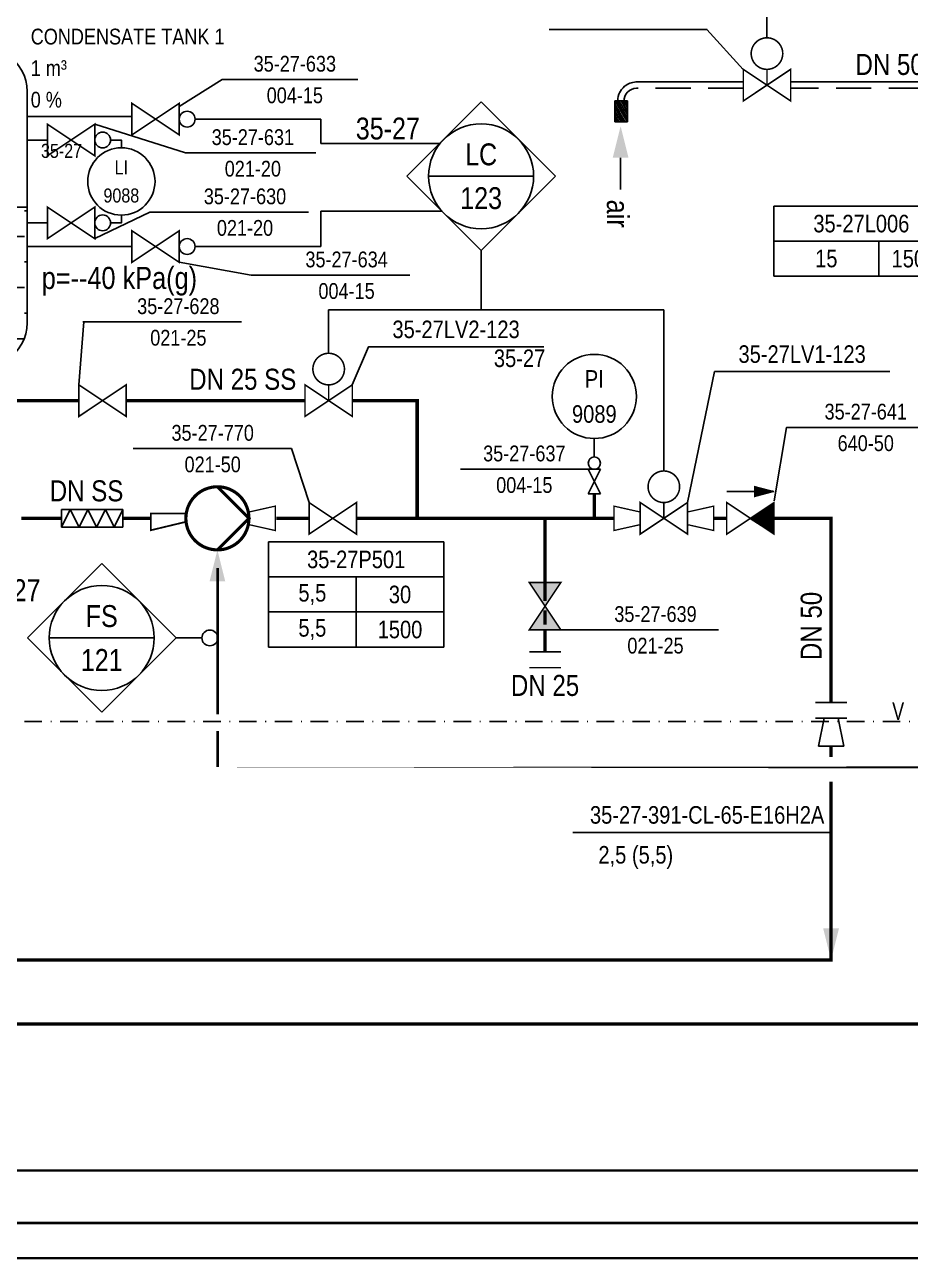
# Model space of a CAD drawing. Header units: millimetres. Extents: x -415 to 12957, y -5 to 599.
# Drawn here: x 10250.1 to 10376.4, y -0.2 to 175.9 of the extents above; entities that cross this region are included whole.
import ezdxf
from ezdxf.enums import TextEntityAlignment as Align

# ---------------------------------------------------------------- set-up
doc = ezdxf.new("R2010")
doc.units = ezdxf.units.MM
doc.header["$LTSCALE"] = 10
doc.header["$MEASUREMENT"] = 0
doc.header["$PDSIZE"] = 1
doc.linetypes.add('DASHDOT2', pattern=[0.5, 0.25, -0.125, 0, -0.125])
doc.linetypes.add('DASHED', pattern=[0.75, 0.5, -0.25])
doc.layers.get('0').update_dxf_attribs({"linetype": 'CONTINUOUS'})
doc.layers.add('BALANSSI', color=3, linetype='CONTINUOUS', lineweight=25)
doc.layers.add('VESIKIERROT', color=100, linetype='DASHDOT2', lineweight=35)
for name, color, linetype in [('ILMAPUTKET', 7, 'CONTINUOUS'), ('KASIVENTTIILIT', 7, 'CONTINUOUS'), ('LAITTEISTO', 7, 'CONTINUOUS'), ('METALLILETKUT', 7, 'CONTINUOUS'), ('P-A-SHEET', 3, 'CONTINUOUS'), ('P-COND', 4, 'CONTINUOUS'), ('P-CVPOS', 7, 'CONTINUOUS'), ('P-DELIVERY_LIMIT', 1, 'DASHDOT2'), ('P-EQUIPMENT_POS', 7, 'CONTINUOUS'), ('P-FITTINGS', 7, 'CONTINUOUS'), ('P-INSTRPOS', 7, 'CONTINUOUS'), ('P-INSTRPOS_TEXTS', 7, 'CONTINUOUS'), ('P-INSTRU', 7, 'CONTINUOUS'), ('P-LINEPOS', 7, 'CONTINUOUS'), ('P-OTHER', 7, 'CONTINUOUS'), ('P-PUMP_POS', 7, 'CONTINUOUS'), ('P-TANK_POS', 7, 'CONTINUOUS'), ('P-TEXT', 7, 'CONTINUOUS'), ('P-VALVEPOS', 7, 'CONTINUOUS'), ('P-WATER', 3, 'CONTINUOUS'), ('PUMPUT', 7, 'CONTINUOUS'), ('PUTKIKARTIOT', 7, 'CONTINUOUS'), ('SAATOVENTTIILIT', 7, 'CONTINUOUS'), ('yyyy', 7, 'CONTINUOUS')]:
    doc.layers.add(name, color=color, linetype=linetype)
doc.styles.add('ARIAL', font='ARIALN.TTF')
doc.styles.add('ARIALN', font='ARIALN.TTF')
doc.styles.add('LEGIBLE', font='ARIALN.TTF')
doc.styles.add('MODESTD', font='ARIALN.TTF')
doc.styles.add('SFS', font='ARIALN.TTF')
doc.styles.get("Standard").update_dxf_attribs({"font": 'ARIALN.TTF'})

# ---------------------------------------------------------------- blocks, each defined once
blk = doc.blocks.new('LAI2587')
for p, q in [((0, 0), (2.5, 0)), ((0, -8.75), (0, 0)), ((2.5, 0), (2.5, -8.75)), ((2.5, -8.75), (0, -8.75))]:
    blk.add_line(p, q)
blk = doc.blocks.new('FLEXIBLE-JOINT')
for p, q in [((1.250000000000227, 8.75), (-1.250000000000227, 7.5)), ((1.250000000000227, 6.25), (-1.250000000000227, 7.5)), ((1.250000000000682, 6.25), (-1.249999999999773, 5)), ((1.250000000000682, 3.75), (-1.249999999999773, 5)), ((1.250000000001137, 3.75), (-1.249999999999318, 2.5)), ((1.250000000001137, 1.25), (-1.249999999999318, 2.5)), ((1.250000000001137, 1.25), (-1.25, 0))]:
    blk.add_line(p, q)
at = {"rotation": 180}
blk.add_blockref('LAI2587', (1.25, 0), dxfattribs=at)
blk = doc.blocks.new('T001_11')
at = {"const_width": 0.25}
blk.add_lwpolyline([(-3.75, -2.5), (-3.75, 2.5), (3.75, -2.5), (3.75, 2.5), (-3.75, -2.5)], dxfattribs=at)
at = {"linetype": 'Continuous', "style": 'SFS', "flags": 9}
for tag, p in [('FC', (0, 3.5)), ('SYM_WIDTH', (0, 0))]:
    blk.add_attdef(tag, p, '', height=0.2, dxfattribs=at)
blk = doc.blocks.new('P0021')
at = {"linetype": 'Continuous', "const_width": 0.5}
blk.add_lwpolyline([(0, 5, 0.9999999999999999), (0, -5, 0.9999999999999999)], format="xyb", close=True, dxfattribs=at)
blk.add_lwpolyline([(0, 5), (5, 0), (0, -5)], dxfattribs=at)
at = {"linetype": 'Continuous', "style": 'SFS', "flags": 9}
for tag, p in [('FC', (0, 3.5)), ('SYM_WIDTH', (0, 0))]:
    blk.add_attdef(tag, p, '', height=0.2, dxfattribs=at)
blk = doc.blocks.new('*X39')
at = {"color": 0, "linetype": 'Continuous'}
for p, q in [((207.5952036565361, 476.2957805074241), (210.5388824294037, 479.2394592802918)), ((207.609778464199, 476.2749999760277), (210.5526682302, 479.2178897420288)), ((207.6606345288042, 476.3965667187516), (210.5250966286074, 479.2610288185548)), ((207.7260654010724, 476.4973529300791), (210.5113108278111, 479.2825983568179)), ((207.7914962733405, 476.5981391414066), (210.4975250270148, 479.3041678950809)), ((207.8569271456087, 476.698925352734), (210.4837392262185, 479.3257374333439)), ((207.9223580178767, 476.7997115640614), (210.4699534254221, 479.3473069716068)), ((207.9877888901449, 476.9004977753889), (210.4561676246258, 479.3688765098699)), ((208.053219762413, 477.0012839867164), (210.4423818238295, 479.3904460481329)), ((208.1186506346812, 477.1020701980439), (210.4285960230332, 479.4120155863959)), ((208.1840815069493, 477.2028564093713), (210.4148102222369, 479.4335851246589)), ((208.2495123792174, 477.3036426206987), (210.4010244214406, 479.4551546629219)), ((208.3149432514855, 477.4044288320262), (210.3872386206442, 479.4767242011849)), ((208.3803741237537, 477.5052150433536), (210.3734528198479, 479.4982937394479)), ((208.4458049960218, 477.6060012546811), (210.3596670190516, 479.519863277711)), ((208.51123586829, 477.7067874660086), (210.3458812182553, 479.541432815974)), ((208.576666740558, 477.807573677336), (210.332095417459, 479.563002354237)), ((208.6420976128262, 477.9083598886635), (210.3183096166626, 479.5845718925)), ((208.7075284850943, 478.009146099991), (210.3045238158663, 479.606141430763)), ((208.7729593573625, 478.1099323113185), (210.29073801507, 479.627710969026)), ((208.8383902296306, 478.2107185226459), (210.2769522142737, 479.649280507289)), ((208.9038211018987, 478.3115047339733), (210.2631664134774, 479.670850045552)), ((208.9692519741669, 478.4122909453008), (210.2493806126811, 479.692419583815)), ((209.034682846435, 478.5130771566282), (210.2355948118848, 479.713989122078)), ((209.1001137187031, 478.6138633679557), (210.2218090110884, 479.735558660341)), ((209.1655445909713, 478.7146495792832), (210.2080232102921, 479.7571281986041)), ((209.2309754632394, 478.8154357906106), (210.1942374094958, 479.7786977368671)), ((209.2964063355075, 478.9162220019381), (210.1804516086995, 479.8002672751301)), ((209.3618372077757, 479.0170082132656), (210.1666658079032, 479.8218368133931)), ((209.4272680800438, 479.117794424593), (210.1528800071069, 479.8434063516561)), ((209.4926989523119, 479.2185806359205), (210.1390942063105, 479.8649758899191)), ((207.6451338032583, 476.2749999760277), (210.5664540309964, 479.1963202037658)), ((207.6804891423176, 476.2749999760277), (210.5802398317927, 479.1747506655028)), ((207.715844481377, 476.2749999760277), (210.594025632589, 479.1531811272397)), ((207.7511998204363, 476.2749999760277), (210.6078114333853, 479.1316115889767)), ((207.7865551594956, 476.2749999760277), (210.6215972341816, 479.1100420507137)), ((207.8219104985549, 476.2749999760277), (210.6353830349779, 479.0884725124507)), ((207.8572658376143, 476.2749999760277), (210.6491688357743, 479.0669029741877)), ((207.8926211766736, 476.2749999760277), (210.6629546365706, 479.0453334359247)), ((207.927976515733, 476.2749999760277), (210.6767404373669, 479.0237638976617)), ((207.9633318547922, 476.2749999760277), (210.6905262381632, 479.0021943593987)), ((207.9986871938516, 476.2749999760277), (210.7043120389595, 478.9806248211357)), ((208.0340425329109, 476.2749999760277), (210.7180978397558, 478.9590552828727)), ((208.0693978719702, 476.2749999760277), (210.7318836405522, 478.9374857446097)), ((208.1047532110296, 476.2749999760277), (210.7456694413485, 478.9159162063467)), ((208.1401085500889, 476.2749999760277), (210.7594552421448, 478.8943466680836)), ((208.1754638891482, 476.2749999760277), (210.7732410429411, 478.8727771298206)), ((208.2108192282076, 476.2749999760277), (210.7870268437374, 478.8512075915576)), ((208.2461745672669, 476.2749999760277), (210.8008126445337, 478.8296380532946)), ((208.2815299063262, 476.2749999760277), (210.8145984453301, 478.8080685150316)), ((208.3168852453855, 476.2749999760277), (210.8283842461264, 478.7864989767686)), ((208.3522405844448, 476.2749999760277), (210.8421700469227, 478.7649294385056)), ((208.3875959235042, 476.2749999760277), (210.855955847719, 478.7433599002426)), ((208.4229512625635, 476.2749999760277), (210.8697416485153, 478.7217903619796)), ((208.4583066016228, 476.2749999760277), (210.8835274493117, 478.7002208237166)), ((208.4936619406821, 476.2749999760277), (210.897313250108, 478.6786512854536)), ((208.5290172797415, 476.2749999760277), (210.9110990509043, 478.6570817471905)), ((208.5643726188008, 476.2749999760277), (210.9248848517006, 478.6355122089275)), ((208.5997279578602, 476.2749999760277), (210.9386706524969, 478.6139426706645)), ((208.6350832969195, 476.2749999760277), (210.9524564532933, 478.5923731324015)), ((208.6704386359788, 476.2749999760277), (210.9662422540895, 478.5708035941385)), ((208.7057939750381, 476.2749999760277), (210.9800280548859, 478.5492340558755)), ((208.7411493140974, 476.2749999760277), (210.9938138556822, 478.5276645176124)), ((208.7765046531568, 476.2749999760277), (211.0075996564785, 478.5060949793494)), ((208.8118599922161, 476.2749999760277), (211.0213854572748, 478.4845254410864)), ((208.8472153312754, 476.2749999760277), (211.0351712580711, 478.4629559028235)), ((208.8825706703348, 476.2749999760277), (211.0489570588674, 478.4413863645604)), ((208.9179260093941, 476.2749999760277), (211.0627428596638, 478.4198168262974)), ((208.9532813484534, 476.2749999760277), (211.0765286604601, 478.3982472880344)), ((208.9886366875128, 476.2749999760277), (211.0903144612564, 478.3766777497714)), ((209.023992026572, 476.2749999760277), (211.1041002620527, 478.3551082115084)), ((209.0593473656314, 476.2749999760277), (211.117886062849, 478.3335386732454)), ((209.0947027046907, 476.2749999760277), (211.1316718636454, 478.3119691349823)), ((209.1300580437501, 476.2749999760277), (211.1454576644417, 478.2903995967193)), ((209.1654133828094, 476.2749999760277), (211.159243465238, 478.2688300584563)), ((209.2007687218687, 476.2749999760277), (211.1730292660343, 478.2472605201933)), ((209.236124060928, 476.2749999760277), (211.1868150668306, 478.2256909819303)), ((209.2714793999874, 476.2749999760277), (211.2006008676269, 478.2041214436673)), ((209.3068347390467, 476.2749999760277), (211.2143866684233, 478.1825519054043)), ((209.342190078106, 476.2749999760277), (211.2281724692196, 478.1609823671413)), ((209.3775454171653, 476.2749999760277), (211.2419582700159, 478.1394128288783)), ((209.4129007562247, 476.2749999760277), (211.2557440708122, 478.1178432906153)), ((209.448256095284, 476.2749999760277), (211.2695298716085, 478.0962737523523)), ((209.4836114343433, 476.2749999760277), (211.2833156724049, 478.0747042140893)), ((209.5189667734027, 476.2749999760277), (211.2971014732012, 478.0531346758262)), ((209.554322112462, 476.2749999760277), (211.3108872739975, 478.0315651375632)), ((209.5896774515213, 476.2749999760277), (211.3246730747938, 478.0099955993002)), ((209.6250327905806, 476.2749999760277), (211.3384588755901, 477.9884260610372)), ((209.66038812964, 476.2749999760277), (211.3522446763864, 477.9668565227742)), ((209.6957434686993, 476.2749999760277), (211.3660304771828, 477.9452869845112)), ((209.7310988077586, 476.2749999760277), (211.379816277979, 477.9237174462482)), ((209.7664541468179, 476.2749999760277), (211.3936020787754, 477.9021479079852)), ((209.8018094858773, 476.2749999760277), (211.4073878795717, 477.8805783697222)), ((209.8371648249366, 476.2749999760277), (211.421173680368, 477.8590088314592)), ((209.8725201639959, 476.2749999760277), (211.4349594811643, 477.8374392931961)), ((209.9078755030552, 476.2749999760277), (211.4487452819606, 477.8158697549331)), ((209.9432308421146, 476.2749999760277), (211.462531082757, 477.7943002166701)), ((209.9785861811739, 476.2749999760277), (211.4763168835533, 477.7727306784071)), ((210.0139415202332, 476.2749999760277), (211.4901026843496, 477.7511611401441)), ((210.0492968592926, 476.2749999760277), (211.5038884851459, 477.7295916018811)), ((210.0846521983519, 476.2749999760277), (211.5176742859422, 477.7080220636181)), ((210.1200075374112, 476.2749999760277), (211.5314600867385, 477.686452525355)), ((210.1553628764705, 476.2749999760277), (211.5452458875349, 477.664882987092)), ((210.1907182155299, 476.2749999760277), (211.5590316883312, 477.643313448829)), ((210.2260735545892, 476.2749999760277), (211.5728174891275, 477.621743910566)), ((210.2614288936485, 476.2749999760277), (211.5866032899238, 477.600174372303)), ((210.2967842327078, 476.2749999760277), (211.6003890907201, 477.57860483404)), ((210.3321395717672, 476.2749999760277), (211.6141748915165, 477.557035295777)), ((210.3674949108265, 476.2749999760277), (211.6279606923128, 477.535465757514)), ((210.4028502498859, 476.2749999760277), (211.6417464931091, 477.513896219251)), ((210.4382055889452, 476.2749999760277), (211.6555322939054, 477.492326680988)), ((210.4735609280045, 476.2749999760277), (211.6693180947017, 477.4707571427249)), ((210.5089162670638, 476.2749999760277), (211.683103895498, 477.4491876044619)), ((210.5442716061231, 476.2749999760277), (211.6968896962944, 477.4276180661989)), ((210.5796269451825, 476.2749999760277), (211.7106754970907, 477.4060485279359)), ((210.6149822842418, 476.2749999760277), (211.724461297887, 477.3844789896729)), ((210.6503376233011, 476.2749999760277), (211.7382470986833, 477.3629094514099)), ((210.6856929623605, 476.2749999760277), (211.7520328994796, 477.3413399131469)), ((210.7210483014198, 476.2749999760277), (211.7658187002759, 477.3197703748839)), ((210.7564036404791, 476.2749999760277), (211.7796045010723, 477.2982008366209)), ((210.7917589795384, 476.2749999760277), (211.7933903018686, 477.2766312983579)), ((210.8271143185978, 476.2749999760277), (211.8071761026649, 477.2550617600949)), ((210.8624696576571, 476.2749999760277), (211.8209619034612, 477.2334922218319)), ((210.8978249967164, 476.2749999760277), (211.8347477042575, 477.2119226835688)), ((210.9331803357758, 476.2749999760277), (211.8485335050538, 477.1903531453058)), ((210.9685356748351, 476.2749999760277), (211.8623193058501, 477.1687836070428)), ((211.0038910138944, 476.2749999760277), (211.8761051066465, 477.1472140687798)), ((211.0392463529537, 476.2749999760277), (211.8898909074428, 477.1256445305168)), ((211.0746016920131, 476.2749999760277), (211.9036767082391, 477.1040749922538)), ((211.1099570310724, 476.2749999760277), (211.9174625090354, 477.0825054539907)), ((211.1453123701317, 476.2749999760277), (211.9312483098317, 477.0609359157278)), ((211.180667709191, 476.2749999760277), (211.9450341106281, 477.0393663774648)), ((211.2160230482504, 476.2749999760277), (211.9588199114244, 477.0177968392017)), ((211.2513783873097, 476.2749999760277), (211.9726057122207, 476.9962273009387)), ((211.2867337263691, 476.2749999760277), (211.986391513017, 476.9746577626757)), ((211.3220890654283, 476.2749999760277), (212.0001773138133, 476.9530882244127)), ((211.3574444044877, 476.2749999760277), (212.0139631146097, 476.9315186861497)), ((211.392799743547, 476.2749999760277), (212.027748915406, 476.9099491478867)), ((211.4281550826063, 476.2749999760277), (212.0415347162023, 476.8883796096237)), ((211.4635104216657, 476.2749999760277), (212.0553205169986, 476.8668100713606)), ((211.498865760725, 476.2749999760277), (212.0691063177949, 476.8452405330976)), ((211.5342210997843, 476.2749999760277), (212.0828921185912, 476.8236709948346)), ((211.5695764388437, 476.2749999760277), (212.0966779193875, 476.8021014565716)), ((211.604931777903, 476.2749999760277), (212.1104637201839, 476.7805319183086)), ((211.6402871169623, 476.2749999760277), (212.1242495209802, 476.7589623800456)), ((211.6756424560216, 476.2749999760277), (212.1380353217765, 476.7373928417826)), ((211.7109977950809, 476.2749999760277), (212.1518211225728, 476.7158233035196)), ((211.7463531341403, 476.2749999760277), (212.1656069233691, 476.6942537652566)), ((211.7817084731996, 476.2749999760277), (212.1793927241654, 476.6726842269936)), ((211.8170638122589, 476.2749999760277), (212.1931785249618, 476.6511146887306)), ((211.8524191513183, 476.2749999760277), (212.2069643257581, 476.6295451504675)), ((211.8877744903776, 476.2749999760277), (212.2207501265544, 476.6079756122045)), ((211.9231298294369, 476.2749999760277), (212.2345359273507, 476.5864060739415)), ((211.9584851684963, 476.2749999760277), (212.248321728147, 476.5648365356785)), ((211.9938405075556, 476.2749999760277), (212.2621075289433, 476.5432669974155)), ((212.0291958466149, 476.2749999760277), (212.2758933297397, 476.5216974591525)), ((212.0645511856742, 476.2749999760277), (212.289679130536, 476.5001279208895)), ((212.0999065247335, 476.2749999760277), (212.3034649313323, 476.4785583826265)), ((212.1352618637929, 476.2749999760277), (212.3172507321286, 476.4569888443635)), ((212.1706172028522, 476.2749999760277), (212.3310365329249, 476.4354193061005)), ((212.2059725419115, 476.2749999760277), (212.3448223337213, 476.4138497678375)), ((212.2413278809709, 476.2749999760277), (212.3586081345176, 476.3922802295745)), ((212.2766832200302, 476.2749999760277), (212.3723939353139, 476.3707106913114)), ((212.3120385590896, 476.2749999760277), (212.3861797361102, 476.3491411530484)), ((212.3473938981489, 476.2749999760277), (212.3999655369065, 476.3275716147854)), ((212.3827492372082, 476.2749999760277), (212.4137513377028, 476.3060020765224)), ((212.4181045762675, 476.2749999760277), (212.4275371384992, 476.2844325382594))]:
    blk.add_line(p, q, dxfattribs=at)
blk = doc.blocks.new('t001_ch2')
for points, const_width in [([(-3.75, 2.5), (-3.75, -2.5), (3.75, 2.5), (3.75, -2.5), (-3.75, 2.5)], 0.25), ([(-3.569999999999993, -4.300000000000011), (-0.7699999999999818, -3.550000000000011), (-0.7699999999999818, -4.930000000000007), (-3.170000000000016, -4.300000000000011), (-0.8799999999999955, -3.689999999999998), (-0.8799999999999955, -4.800000000000011), (-2.769999999999982, -4.300000000000011), (-0.9800000000000182, -3.819999999999993), (-0.9800000000000182, -4.670000000000016), (-2.370000000000005, -4.300000000000011), (-1.079999999999984, -3.949999999999989), (-1.079999999999984, -4.53000000000003), (-1.96999999999997, -4.300000000000011), (-1.189999999999998, -4.090000000000032), (-1.189999999999998, -4.400000000000034), (-1.569999999999993, -4.300000000000011), (-1.29000000000002, -4.220000000000027), (-1.29000000000002, -4.259999999999991), (-1.170000000000016, -4.220000000000027)], 0.35), ([(3.752429737796547, -4.25), (-3.75, -4.25)], 0.25)]:
    blk.add_lwpolyline(points, dxfattribs=dict(const_width=const_width))
at = {"linetype": 'Continuous', "const_width": 0.25}
for points in [[(-0.0762593402305356, 0.02642908797622567), (-3.7362288187594, -2.424999740678004), (-3.717650889155948, 2.422143331955169), (-0.02052457353136106, 0.06357190559202763)], [(0, 0), (-3.725000023972314, -2.418287160090074), (-3.725000023972314, 2.283509168513945), (-3.725000023972314, 2.433565799026724), (-0.1249996089894694, 0.132687218203273)]]:
    blk.add_lwpolyline(points, dxfattribs=at)
at = {"linetype": 'Continuous', "xscale": -1, "rotation": 270}
blk.add_blockref('*X39', (-480, -210), dxfattribs=at)
blk = doc.blocks.new('ARROW')
blk.add_solid([(-2.5, -1.25), (-2.5, 1.25), (2.5, 0)])
at = {"linetype": 'Continuous', "flags": 1}
blk.add_attdef('SYM_WIDTH', (0, 0), '', height=3, dxfattribs=at)
blk = doc.blocks.new('PI321')
for p, q in [((0.5, 0.25), (-0.5, -0.25)), ((-0.5, -0.25), (-0.5, 0.25)), ((-0.5, 0.25), (0.5, -0.25)), ((0.5, -0.25), (0.5, 0.25))]:
    blk.add_line(p, q)
blk = doc.blocks.new('condensatetank2_5')
at = {"layer": 'yyyy'}
h = blk.add_hatch(dxfattribs=at)
h.set_pattern_fill('DASH', color=256, scale=39, style=0)
h.set_pattern_definition([(0, (-51.5000000485295, -34.88952783597014), (4.875, 4.875), [4.875, -4.875])])
h.paths.add_polyline_path([(13.99999999999545, 4.476419235288631e-13), (1.818989403545856e-12, 0), (2.728484105318785e-12, -21.99999999998994), (13.99999999999545, -21.99999999999392)])
h.paths.add_polyline_path([(27.99999999999498, 9.023892744153272e-13), (13.99999999999545, 4.547473508864641e-13), (13.99999999999545, -21.99999999999392), (27.99999999999456, -21.9999999999979)])
edge = h.paths.add_edge_path()
edge.add_ellipse((14.00000000000273, -22.00000000001091), major_axis=(14.00000000000182, 7.150027578561346e-10), ratio=0.7428571428563098, start_angle=179.9999999960784, end_angle=359.9999999970868)
edge.add_line((28.0000000000057, -21.9999999999979), (-1.932676241267473e-12, -21.99999999998994))
for p, q in [((2.728484105318785e-12, -21.99999999998545), (9.094947017729282e-13, 22.00000000001455)), ((27.99999999999545, 22.00000000000819), (27.99999999999454, -21.99999999999818)), ((0, 0), (27.99999999999545, 9.094947017729282e-13)), ((9.094947017729282e-13, -18.28623473030439), (9.094947017729282e-13, -18.28599999969538))]:
    blk.add_line(p, q, dxfattribs=at)
at = {"layer": 'yyyy', "extrusion": (0, 0, -1)}
blk.add_ellipse((14.00000000000273, 22.00000000001091), major_axis=(14.00000000000182, -7.150027578561346e-10), ratio=0.7428571428563098, start_param=3.141592653521355, end_param=6.283185307111148, dxfattribs=at)
at = {"layer": 'yyyy'}
blk.add_ellipse((14.00000000000273, -22.00000000001091), major_axis=(14.00000000000182, 7.150027578561346e-10), ratio=0.7428571428563098, start_param=3.141592653521349, end_param=6.283185307111142, dxfattribs=at)
for p in [(6.366462912410498e-12, 8.680000000009386), (-4.82032191939652e-11, 0), (1.777999999952044, 0)]:
    blk.add_point(p, dxfattribs=at)
blk = doc.blocks.new('T100CON')
at = {"const_width": 0.25}
blk.add_lwpolyline([(-2.5, 2.400000000000006), (2.5, 1.28000000000003), (2.5, -1.119999999999976), (-2.5, -2.239999999999952)], close=True, dxfattribs=at)
at = {"style": 'LEGIBLE', "flags": 9}
for tag, p in [('FC', (0, 3.5)), ('SYM_WIDTH', (0, 0))]:
    blk.add_attdef(tag, p, '', height=1.8, dxfattribs=at)
blk = doc.blocks.new('T100ECC')
at = {"const_width": 0.25}
blk.add_lwpolyline([(-2.500000000000085, -0.2800000000001148), (-2.500000000000085, -1.464000000000112), (2.499999999999943, -2.664000000000129), (2.499999999999943, -0.2800000000001148)], close=True, dxfattribs=at)
at = {"linetype": 'Continuous', "style": 'LEGIBLE', "flags": 9}
blk.add_attdef('FC', (0, 3.5), '', height=1.8, dxfattribs=at)
blk = doc.blocks.new('t001_00')
at = {"const_width": 0.25}
blk.add_lwpolyline([(-3.75, -2.5), (-3.75, 2.5), (3.75, -2.5), (3.75, 2.5), (-3.75, -2.5)], dxfattribs=at)
at = {"linetype": 'Continuous'}
for points in [[(-3.75, 2.5), (-3.75, -2.5), (0, 0)], [(0, 0), (3.75, 2.5), (3.75, -2.5)]]:
    blk.add_solid(points, dxfattribs=at)
blk = doc.blocks.new('T200FFL')
at = {"const_width": 0.25}
for points in [[(-1.25, 2.5), (-1.25, -2.5)], [(1.25, -2.5), (1.25, 2.5)]]:
    blk.add_lwpolyline(points, dxfattribs=at)
at = {"linetype": 'Continuous', "style": 'SFS', "flags": 9}
for tag, p in [('FC', (0, 3.5)), ('SYM_WIDTH', (0, 0))]:
    blk.add_attdef(tag, p, '', height=0.2, dxfattribs=at)
blk = doc.blocks.new('PPI_0103B')
at = {"color": 0, "linetype": 'ByBlock'}
blk.add_circle((0, 0), 1.25, dxfattribs=at)
blk = doc.blocks.new('PPI_0900A')
at = {"color": 0, "linetype": 'ByBlock'}
blk.add_line((-2.5, 0), (2.5, 0), dxfattribs=at)
blk = doc.blocks.new('PPI_1207A')
at = {"color": 0, "linetype": 'ByBlock'}
for p, q in [((-8.5, 0), (0, 8.5)), ((0, 8.5), (8.5, 0)), ((0, -8.5), (-8.5, 0)), ((-6, 0), (6, 0)), ((8.5, 0), (0, -8.5))]:
    blk.add_line(p, q, dxfattribs=at)
blk.add_circle((0, 0), 6, dxfattribs=at)
blk = doc.blocks.new('PPI_1000A')
at = {"color": 0, "linetype": 'ByBlock'}
blk.add_line((-1, 0), (1, 0), dxfattribs=at)
blk = doc.blocks.new('PPI_0521A-25_0')
at = {"color": 0, "linetype": 'ByBlock'}
for p, q in [((0, 0), (25, 0)), ((0, -15), (0, 0)), ((25, 0), (25, -15)), ((0, -5), (25, -5)), ((12.5, -5), (12.5, -15)), ((0, -10), (25, -10)), ((25, -15), (0, -15))]:
    blk.add_line(p, q, dxfattribs=at)
blk = doc.blocks.new('PPI_1200A')
at = {"color": 0, "linetype": 'ByBlock'}
blk.add_circle((0, 0), 6, dxfattribs=at)
blk = doc.blocks.new('PPI_1100A')
at = {"color": 0, "linetype": 'ByBlock'}
blk.add_line((0, 0), (2, 0), dxfattribs=at)
blk = doc.blocks.new('PPI_1300A-25_0')
at = {"color": 0, "linetype": 'ByBlock'}
for p, q in [((0, 0), (25, 0)), ((0, -10), (0, 0)), ((25, 0), (25, -10)), ((0, -5), (25, -5)), ((15, -5), (15, -10)), ((25, -10), (0, -10))]:
    blk.add_line(p, q, dxfattribs=at)
blk = doc.blocks.new('P7A1245')
at = {"color": 0, "linetype": 'Continuous'}
for points in [[(-2, 1.8), (-2, -1.8)], [(2, 1), (-2, 1.8)], [(2, -1), (2, 1)], [(-2, -1.8), (2, -1)]]:
    blk.add_lwpolyline(points, dxfattribs=at)
blk = doc.blocks.new('P7A1209')
at = {"color": 0, "linetype": 'ByBlock'}
for p, q in [((-3, -3), (3, 3)), ((-3, -2), (2, 3)), ((-3, -1), (1, 3)), ((-3, 0), (0, 3)), ((-3, 1), (-1, 3)), ((-3, 2), (-2, 3)), ((3, 3), (-3, 3)), ((-3, 3), (-3, -3)), ((-2, -3), (3, 2)), ((-1, -3), (3, 1)), ((0, -3), (3, 0)), ((3, -3), (3, 3)), ((-3, -3), (3, -3)), ((1, -3), (3, -1)), ((2, -3), (3, -2))]:
    blk.add_line(p, q, dxfattribs=at)
blk = doc.blocks.new('A$CBB7A')
at = {"layer": 'P-FITTINGS', "xscale": 0.5, "yscale": 0.3, "zscale": 0.3}
blk.add_blockref('P7A1209', (1.5, 0.8999999999999773), dxfattribs=at)

msp = doc.modelspace()

# ---------------------------------------------------------------- linework, layer by layer
at = {"layer": 'ILMAPUTKET'}
for points in [[(10352.58467407302, 167.6885309568009), (10337.26976592233, 167.6885309567971)], [(10385.81919612446, 167.6885309567993), (10359.33467407302, 167.6885309568004)], [(10335.0905504221, 156.8778257622994), (10335.0905504221, 152.3778257622994)], [(10335.0905504221, 156.8778257622994), (10335.0905504221, 152.3778257622994)]]:
    msp.add_lwpolyline(points, dxfattribs=at)
at = {"layer": 'ILMAPUTKET', "linetype": 'DASHED'}
for points in [[(10352.58467407302, 166.7885309568067), (10337.34460021432, 166.7885309568025)], [(10385.81919612446, 166.7885309568049), (10359.33467407302, 166.7885309568063)]]:
    msp.add_lwpolyline(points, dxfattribs=at)
at = {"layer": 'ILMAPUTKET'}
for centre, radius, start, end in [((10337.35907652362, 165.0306463914176), 2.659384655589354, 91.92453651672386, 129.9660315764003), ((10337.36846828397, 164.9898233070381), 2.696129999999999, 152.7526999999721, 179.4362999999922), ((10337.36846828397, 164.9898233070381), 2.696129999999999, 152.7526999999721, 179.4362999999922), ((10337.37366366104, 164.9879560142281), 2.701522271583847, 129.6215683753898, 155.1049911450036), ((10337.37224828397, 164.9887433070381), 1.80000000000003, 90.88009999990095, 181.7656999999987)]:
    msp.add_arc(centre, radius, start, end, dxfattribs=at)
at = {"layer": 'P-A-SHEET', "color": 7, "const_width": 0.35}
for points in [[(-410, 0), (12952.0627953521, 9.094947017729282e-13), (12952.0627953521, 594.0000000000009), (-410, 594)], [(-405, 5), (12947.0627953521, 5.000000000000966), (12947.0627953521, 589.0000000000009), (-405, 589)]]:
    msp.add_lwpolyline(points, close=True, dxfattribs=at)
at = {"layer": 'P-COND', "const_width": 0.5}
for points in [[(10257.82795594059, 122.2546374147561), (10239.97610133749, 122.2546374147666)], [(10290.07629092632, 122.2546374147429), (10264.57795594058, 122.2546374147429)], [(10331.33907976194, 105.4741995632779), (10331.33907976194, 108.9741995632779)], [(10255.35996907934, 105.4741995632741), (10249.61162316892, 105.4741995632741)], [(10268.08602369477, 105.4741995632687), (10264.10996907934, 105.4741995632805)], [(10285.98357989028, 105.4741995632764), (10290.66089992259, 105.4741995632764)], [(10297.41089992259, 105.4742005792043), (10334.12785483888, 105.4742116315829)], [(10324.31219407848, 93.69586856564827), (10324.31219407849, 105.4741995632779)], [(10348.37785483887, 105.474211631584), (10350.217801566, 105.4742082961481)], [(10324.31219407848, 90.33424069185033), (10324.31219407848, 92.3514194130242)], [(10324.31219407848, 89.50595733464054), (10324.31219407848, 86.43009855450994)], [(10365.10056382461, 71.45967299574403), (10365.10056382461, 72.99999999999955)], [(9965.012261729555, 42.50314911413057), (10365.1005638246, 42.50314911413057), (10365.1005638246, 67.92401376957173)]]:
    msp.add_lwpolyline(points, dxfattribs=at)
at = {"layer": 'P-COND'}
for points in [[(10306.07464115562, 105.4741995632764, 0.5, 0.5, 0), (10306.07464115563, 122.2546374147411, 0.5, 0.5, 0), (10296.82629092632, 122.2546374147429, 0, 0, 0)], [(10365.10056382462, 79.220783001813, 0.5, 0.5, 0), (10365.10056382463, 105.4742062823308, 0.5, 0.5, 0), (10356.967801566, 105.4741995632764, 0, 0, 0)]]:
    msp.add_lwpolyline(points, format="xyseb", dxfattribs=at)
at = {"layer": 'P-COND', "linetype": 'Continuous', "const_width": 0.5}
msp.add_lwpolyline([(9965.012261729555, 33.38627891187319), (12427.17901858061, 33.38627891187777)], dxfattribs=at)
at = {"layer": 'P-CVPOS'}
for points in [[(10352.58467407302, 169.4885309568047), (10347.40164741688, 175.1780884588339), (10324.90164741688, 175.1780884588339)], [(10337.15462891532, 175.1780884588339), (10335.14866591845, 175.1780884588339)], [(10296.82629092632, 124.5046374147425), (10299.12057877313, 129.9198208662048), (10324.12057877313, 129.9198208662048)]]:
    msp.add_lwpolyline(points, dxfattribs=at)
at = {"layer": 'P-DELIVERY_LIMIT'}
msp.add_lwpolyline([(10415.72572665103, 167.6863489132101), (10415.72904390792, 174.9480384299671), (10425.87184673657, 174.9480376773941), (10425.87185008505, 220.0771450764477), (10203.88667296789, 220.0771768546576), (10203.88667296789, 172.820029215964), (10177.80861738487, 172.8200292159635), (10177.80861738487, 207.5394809277063), (10141.49721122116, 207.5394809277106), (10141.49721122116, 179.929030991031), (10116.26932481118, 179.9290309910309), (10116.26932481118, 161.1548331112571), (10081.76829471142, 161.1547897504774), (10081.76825425661, 76.48949378546996), (10377.72687564594, 76.48945340541485), (10377.7269679566, 113.5718684776832), (10425.8720738111, 113.5717405146696), (10425.8718466013, 167.6863489132103), (10415.72572665103, 167.6863489132101)], dxfattribs=at)
at = {"layer": 'P-INSTRU'}
for points in [[(10355.95967407302, 173.9885309568045), (10355.95967407302, 187.393957550491)], [(10250.47610133764, 162.787469813795), (10265.39449817659, 162.787469813795)], [(10274.39449817659, 162.3904665714019), (10292.34645232415, 162.3904665714021)], [(10292.34645232415, 162.3904665714021), (10292.34645232415, 158.9093548208525)], [(10250.47610133764, 159.412469813795), (10253.33803662856, 159.412469813795)], [(10262.33803662856, 159.4124698137958), (10263.88491162856, 159.4124698137958), (10263.88491162856, 158.306219813795)], [(10292.34645232415, 158.9093548208525), (10309.24855944628, 158.9093548208529)], [(10262.33803662856, 147.599969813795), (10263.88491162856, 147.599969813795), (10263.88491162856, 148.706219813795)], [(10292.34645232415, 149.2874698137957), (10309.54897656527, 149.2874698137961)], [(10292.34645232415, 144.2249698137957), (10292.34645232415, 149.2874698137957)], [(10250.47610133764, 147.599969813795), (10253.33803662856, 147.599969813795)], [(10250.47610133764, 144.224969813795), (10265.39449817659, 144.224969813795)], [(10274.39449817659, 144.2249698137954), (10292.34645232415, 144.2249698137957)], [(10315.19442722005, 135.2112879432942), (10315.19442722005, 143.6420191590202)], [(10293.45129092632, 129.0046374147425), (10293.45129092632, 135.2112879432918)], [(10341.25285483887, 135.2112879432918), (10293.45129092632, 135.2112879432937)], [(10341.25285483887, 112.2241995632755), (10341.25285483887, 135.2112879432918)], [(10331.33907976194, 114.2241995632788), (10331.33907976194, 116.8491995632788)], [(10275.37431777927, 88.42049112125795), (10271.69454187912, 88.42049112125818)]]:
    msp.add_lwpolyline(points, dxfattribs=at)
at = {"layer": 'P-OTHER'}
msp.add_lwpolyline([(10328.26072149731, 60.6893386853462), (10365.10056382462, 60.6893386853462)], dxfattribs=at)
at = {"layer": 'P-VALVEPOS'}
for points in [[(10278.25920932727, 168.0405804202853), (10272.14449817659, 164.2134609511749)], [(10297.62655703282, 168.0405804202853), (10278.25920932727, 168.0405804202853)], [(10291.64143986524, 157.5741735454564), (10273.03995482136, 157.5741735454564), (10260.08803662856, 161.6624698137941)], [(10290.57054357642, 149.1308777520671), (10267.96954357642, 149.1308777520671), (10260.08803662856, 145.3499698137959)], [(10282.40618280355, 140.1366735454573), (10272.14449817659, 141.9749698137959)], [(10305.00718280355, 140.1366735454573), (10282.40618280355, 140.1366735454573)], [(10258.51644867902, 133.4726912770995), (10257.82795594059, 124.5046374147552)], [(10281.01644867902, 133.4726912770995), (10258.41544867902, 133.4726912770995)], [(10348.47456930186, 126.3932449337851), (10344.62785483887, 107.7241995632766)], [(10348.47456930186, 126.3932449337851), (10373.47456930186, 126.3932449337851)], [(10381.34814068117, 118.437499206044), (10358.74714068117, 118.437499206044), (10356.967801566, 107.9763159067126)], [(10288.16165911625, 115.4167395793058), (10265.56065911626, 115.4167395793058)], [(10288.16165911625, 115.4167395793058), (10290.66089992259, 107.7241995632755)], [(10330.46407976194, 112.4741995632782), (10312.24505167137, 112.4741995632782)], [(10349.06219407848, 89.57320543970827), (10326.46119407848, 89.57320543970827)]]:
    msp.add_lwpolyline(points, dxfattribs=at)
at = {"layer": 'P-WATER', "const_width": 0.35}
for points in [[(10277.62431777927, 98.37264469316159), (10277.62431777927, 77.52482349984274)], [(9965.012261729555, 12.5), (12405.83081645442, 12.5)]]:
    msp.add_lwpolyline(points, dxfattribs=at)
at = {"layer": 'P-WATER'}
msp.add_lwpolyline([(10277.62431777927, 75.13470956390046, 0.35, 0.35, 0), (10277.62431777926, 69.94625294741564, 0.35, 0.35, 0), (10399.01542797918, 69.94626918657985, 0, 0, 0)], format="xyseb", dxfattribs=at)
at = {"layer": 'SAATOVENTTIILIT'}
for points, const_width in [([(10355.95967407302, 173.9885309568043, -0.9999999999999999), (10355.95967407302, 169.4885309568038, -0.9999999999999999)], 0.2250000000000227), ([(10293.45129092632, 129.004637414742, 0.9999999999999999), (10293.45129092632, 124.5046374147425, 0.9999999999999999)], 0.2249999999999659), ([(10341.25285483887, 112.2241995632755, 0.9999999999999999), (10341.25285483887, 107.7241995632759, 0.9999999999999999)], 0.2249999999999659)]:
    msp.add_lwpolyline(points, format="xyb", close=True, dxfattribs=dict(at, const_width=const_width))
for points, const_width in [([(10359.33467407302, 164.9885309568031), (10359.33467407302, 169.4885309568036), (10352.58467407302, 164.9885309568036), (10352.58467407302, 169.488530956804), (10359.33467407302, 164.9885309568031)], 0.2250000000000227), ([(10355.95967407302, 169.4885309568038), (10355.95967407302, 167.2385309568036)], 0.2250000000000227), ([(10290.07629092632, 120.0046374147434), (10290.07629092632, 124.5046374147425), (10296.82629092632, 120.0046374147434), (10296.82629092632, 124.5046374147425), (10290.07629092632, 120.0046374147434)], 0.2249999999999659), ([(10293.45129092632, 124.5046374147425), (10293.45129092632, 122.2546374147429)], 0.2249999999999659), ([(10337.87785483888, 103.2241995632768), (10337.87785483888, 107.7241995632759), (10344.62785483887, 103.2241995632768), (10344.62785483887, 107.7241995632759), (10337.87785483888, 103.2241995632768)], 0.2249999999999659), ([(10341.25285483887, 107.7241995632759), (10341.25285483887, 105.4741995632764)], 0.2249999999999659)]:
    msp.add_lwpolyline(points, dxfattribs=dict(at, const_width=const_width))

# ---------------------------------------------------------------- block references
at = {"layer": 'ILMAPUTKET', "xscale": -0.900000000000091, "yscale": 0.900000000000091, "zscale": 0.900000000000091, "rotation": 269.9999999999964}
msp.add_blockref('ARROW', (10335.09055042211, 159.1278257622994), dxfattribs=at)
at = {"layer": 'KASIVENTTIILIT', "yscale": 0.8999999999996362, "zscale": 0.8999999999996362}
for p, xscale in [((10268.76949817659, 162.3904665714019), -0.8999999999996362), ((10256.71303662856, 159.412469813795), -0.8999999999996362), ((10256.71303662856, 147.599969813795), -0.8999999999996362), ((10268.76949817659, 144.224969813795), -0.8999999999996362), ((10261.20295594059, 122.2546374147561), 0.8999999999996362)]:
    msp.add_blockref('T001_11', p, dxfattribs=dict(at, xscale=xscale))
at = {"layer": 'KASIVENTTIILIT'}
for name, p, xscale, yscale, zscale, rotation in [('PI321', (10331.33907976194, 110.7241995632779), -3.5, 3.5, 3.5, 269.9999999999772), ('t001_ch2', (10353.592801566, 105.4741995632764), 0.8999999999996362, 0.8999999999996362, 0.8999999999996362, 180), ('T001_11', (10294.03589992259, 105.4741995632764), 0.8999999999996362, 0.8999999999996362, 0.8999999999996362, 180), ('t001_00', (10324.31219407848, 92.94820543970862), 0.900000000000091, 0.900000000000091, 0.900000000000091, 90.00000000000001)]:
    msp.add_blockref(name, p, dxfattribs=dict(at, xscale=xscale, yscale=yscale, zscale=zscale, rotation=rotation))
at = {"layer": 'LAITTEISTO', "xscale": 0.75, "yscale": 0.75, "zscale": 0.75}
msp.add_blockref('condensatetank2_5', (10229.47610133765, 149.8423366695849), dxfattribs=at)
at = {"layer": 'METALLILETKUT', "xscale": -1, "rotation": 270}
msp.add_blockref('FLEXIBLE-JOINT', (10255.35996907934, 105.4741995632837), dxfattribs=at)
at = {"layer": 'P-COND', "xscale": -0.900000000000091, "yscale": 0.900000000000091, "zscale": 0.900000000000091, "rotation": 89.99999999999937}
msp.add_blockref('ARROW', (10365.1005638246, 44.7531491141308), dxfattribs=at)
at = {"layer": 'P-CVPOS', "color": 140, "xscale": -1}
msp.add_blockref('PPI_1000A', (10336.15164741688, 175.1780884588339), dxfattribs=at)
at = {"layer": 'P-CVPOS', "color": 140, "xscale": -1, "rotation": 180}
for p in [(10311.62057877313, 129.9198208662048), (10360.97456930186, 126.3932449337851)]:
    msp.add_blockref('PPI_1000A', p, dxfattribs=at)
at = {"layer": 'P-EQUIPMENT_POS', "color": 140}
msp.add_blockref('PPI_1300A-25_0', (10356.91998035241, 150), dxfattribs=at)
at = {"layer": 'P-FITTINGS', "rotation": 90}
msp.add_blockref('P7A1245', (10365.10056382461, 74.99999999999955), dxfattribs=at)
at = {"layer": 'P-INSTRPOS', "color": 140, "xscale": -0.8, "yscale": 0.8, "zscale": 0.8}
msp.add_blockref('PPI_1200A', (10263.88491162856, 153.506219813795), dxfattribs=at)
at = {"layer": 'P-INSTRU', "color": 140}
for name, p, xscale, yscale, zscale in [('PPI_1207A', (10315.19442722005, 154.2489225946202), -1.2478, 1.2478, 1.2478), ('PPI_0103B', (10273.26949817659, 162.3904665714019), -0.899999999999636, 0.899999999999636, 0.899999999999636), ('PPI_0103B', (10261.21303662856, 159.412469813795), -0.899999999999636, 0.899999999999636, 0.899999999999636), ('PPI_0103B', (10261.21303662856, 147.599969813795), -0.899999999999636, 0.899999999999636, 0.899999999999636), ('PPI_0103B', (10273.26949817659, 144.224969813795), -0.899999999999636, 0.899999999999636, 0.899999999999636), ('PPI_0103B', (10331.33907976194, 113.3491995632788), -0.700000000000728, 0.700000000000728, 0.700000000000728), ('PPI_1207A', (10261.08824187912, 88.42049112125818), -1.2478, 1.2478, 1.2478), ('PPI_0103B', (10276.49931777927, 88.42049112125795), -0.900000000000091, 0.900000000000091, 0.900000000000091)]:
    msp.add_blockref(name, p, dxfattribs=dict(at, xscale=xscale, yscale=yscale, zscale=zscale))
at = {"layer": 'P-INSTRU', "color": 140, "xscale": -1}
msp.add_blockref('PPI_1200A', (10331.33907976194, 122.8491995632788), dxfattribs=at)
at = {"layer": 'P-LINEPOS', "color": 140}
msp.add_blockref('PPI_1100A', (10330.71818144223, 60.6893386853462), dxfattribs=at)
at = {"layer": 'P-OTHER', "rotation": 270}
msp.add_blockref('A$CBB7A', (10334.25373883952, 165), dxfattribs=at)
at = {"layer": 'P-OTHER', "xscale": 0.900000000000091, "yscale": 0.900000000000091, "zscale": 0.900000000000091, "rotation": 270}
for p in [(10324.31219407848, 85.30509855450983), (10365.10056382462, 78.095783001813)]:
    msp.add_blockref('T200FFL', p, dxfattribs=at)
at = {"layer": 'P-PUMP_POS', "color": 140}
msp.add_blockref('PPI_0521A-25_0', (10284.87622218975, 102.121873423396), dxfattribs=at)
at = {"layer": 'P-VALVEPOS', "color": 140, "xscale": -0.9, "yscale": 0.9, "zscale": 0.9}
for p in [(10288.62655703282, 168.0405804202853), (10282.64143986524, 157.5741735454564), (10281.52004357642, 149.1308777520671), (10296.00718280355, 140.1366735454573), (10272.01644867902, 133.4726912770995), (10370.04764068117, 118.437499206044), (10276.91165911625, 115.4167395793058), (10321.35456571666, 112.4741995632782), (10340.06219407848, 89.57320543970827)]:
    msp.add_blockref('PPI_0900A', p, dxfattribs=at)
at = {"layer": 'PUMPUT', "xscale": 0.8999999999996362, "yscale": 0.8999999999996362, "zscale": 0.8999999999996362}
msp.add_blockref('P0021', (10277.58602369477, 105.4741995632764), dxfattribs=at)
at = {"layer": 'PUTKIKARTIOT', "xscale": -1}
msp.add_blockref('T100ECC', (10270.58602369477, 106.4372662038115), dxfattribs=at)
at = {"layer": 'PUTKIKARTIOT', "yscale": 0.75, "zscale": 0.75, "rotation": 180}
for p, xscale in [((10283.96102369477, 105.5341995632791), 0.75), ((10336.00285483888, 105.534211631583), -0.75), ((10346.50285483887, 105.534211631583), 0.75)]:
    msp.add_blockref('T100CON', p, dxfattribs=dict(at, xscale=xscale))
at = {"layer": 'VESIKIERROT', "xscale": -0.9000000000000233, "yscale": 0.9000000000000233, "zscale": 0.9000000000000233, "rotation": 270}
msp.add_blockref('ARROW', (10277.58602369477, 98.72419956327843), dxfattribs=at)

# ---------------------------------------------------------------- texts
at = {"layer": 'BALANSSI', "linetype": 'Continuous'}
msp.add_text('p=--40 kPa(g)', height=3.15, dxfattribs=at).set_placement((10252.52739699326, 138.1742482318131))
at = {"layer": 'ILMAPUTKET', "style": 'MODESTD'}
msp.add_text('air', height=3.15, rotation=270, dxfattribs=at).set_placement((10333.1285504221, 150.9112005075054))
at = {"layer": 'P-CVPOS', "color": 140, "style": 'ARIAL'}
for s, p in [('35-27LV2-123', (10311.62057877313, 132.4198208662048)), ('35-27LV1-123', (10360.97456930186, 128.8932449337851))]:
    msp.add_text(s, height=2.5, dxfattribs=at).set_placement(p, align=Align.MIDDLE)
at = {"layer": 'P-DELIVERY_LIMIT', "insert": (10375.44475965667, 79.2422697824565), "char_height": 2.5, "width": 12, "attachment_point": 3, "rotation": 0.05298706305803663}
msp.add_mtext('{\\W0.9;\\T0.95;V}', dxfattribs=at)
at = {"layer": 'P-EQUIPMENT_POS', "color": 140, "style": 'ARIAL'}
for s, p in [('35-27L006', (10369.41998035241, 147.5)), ('15', (10364.41998035241, 142.5)), ('1500', (10376.91998035241, 142.5))]:
    msp.add_text(s, height=2.5, dxfattribs=at).set_placement(p, align=Align.MIDDLE)
at = {"layer": 'P-INSTRPOS_TEXTS', "style": 'ARIAL'}
for height, p in [(3.1195, (10306.45982722005, 159.4896825946202)), (2, (10258.28491162856, 156.866219813795)), (2.5, (10324.33907976194, 127.0491995632788)), (3.1195, (10252.35364187912, 93.66125112125818))]:
    msp.add_text('35-27', height=height, dxfattribs=at).set_placement(p, align=Align.RIGHT)
for s, height, p in [('LC', 3.1195, (10315.19442722005, 157.3684225946202)), ('LI', 2, (10263.88491162856, 155.506219813795)), ('9088', 2, (10263.88491162856, 151.506219813795)), ('123', 3.1195, (10315.19442722005, 151.1294225946202)), ('PI', 2.5, (10331.33907976194, 125.3491995632788)), ('9089', 2.5, (10331.33907976194, 120.3491995632788)), ('FS', 3.1195, (10261.08824187912, 91.53999112125818)), ('121', 3.1195, (10261.08824187912, 85.30099112125818))]:
    msp.add_text(s, height=height, dxfattribs=at).set_placement(p, align=Align.MIDDLE)
at = {"layer": 'P-LINEPOS', "color": 140, "style": 'ARIAL'}
for s, p in [('35-27-391-CL-65-E16H2A', (10330.71818144223, 63.1893386853462)), ('2,5 (5,5)', (10331.91998035241, 57.5))]:
    msp.add_text(s, height=2.5, dxfattribs=at).set_placement(p, align=Align.MIDDLE_LEFT)
at = {"layer": 'P-PUMP_POS', "color": 140, "style": 'ARIAL'}
for s, p in [('35-27P501', (10297.37622218975, 99.62187342339604)), ('5,5', (10291.12622218975, 94.62187342339604)), ('30', (10303.62622218975, 94.62187342339604)), ('5,5', (10291.12622218975, 89.62187342339604)), ('1500', (10303.62622218975, 89.62187342339602))]:
    msp.add_text(s, height=2.5, dxfattribs=at).set_placement(p, align=Align.MIDDLE)
at = {"layer": 'P-TANK_POS', "color": 140, "style": 'ARIAL'}
for s, p in [('CONDENSATE TANK 1', (10250.96297516016, 174.1627527131133)), ('1 m³', (10250.96297516016, 169.6627527131151)), ('0 %', (10250.96297516016, 165.162752713117))]:
    msp.add_text(s, height=2.24999999999909, dxfattribs=at).set_placement(p, align=Align.MIDDLE_LEFT)
at = {"layer": 'P-TEXT', "style": 'ARIALN'}
for s, p in [('DN 50 SS', (10368.58511588896, 168.6903405106448)), ('DN 25 SS', (10273.56171620511, 123.8037598201287)), ('DN SS', (10253.67489295741, 107.8966706741459))]:
    msp.add_text(s, height=3, dxfattribs=at).set_placement(p)
msp.add_text('DN 50', height=3, rotation=90, dxfattribs=at).set_placement((10363.77352823383, 85.25845577807303))
msp.add_text('DN 25', height=3, dxfattribs=at).set_placement((10324.31219407848, 80.14999364284694), align=Align.CENTER)
at = {"layer": 'P-VALVEPOS', "color": 140, "style": 'ARIAL'}
for s, p in [('35-27-633', (10288.62655703282, 170.2905804202853)), ('004-15', (10288.62655703282, 165.7905804202853)), ('35-27-631', (10282.64143986524, 159.8241735454564)), ('021-20', (10282.64143986524, 155.3241735454564)), ('35-27-630', (10281.52004357642, 151.3808777520671)), ('021-20', (10281.52004357642, 146.8808777520671)), ('35-27-634', (10296.00718280355, 142.3866735454573)), ('004-15', (10296.00718280355, 137.8866735454573)), ('35-27-628', (10272.01644867902, 135.7226912770995)), ('021-25', (10272.01644867902, 131.2226912770995)), ('35-27-641', (10370.04764068117, 120.687499206044)), ('35-27-770', (10276.91165911625, 117.6667395793058)), ('640-50', (10370.04764068117, 116.187499206044)), ('35-27-637', (10321.35456571666, 114.7241995632782)), ('021-50', (10276.91165911625, 113.1667395793058)), ('004-15', (10321.35456571666, 110.2241995632782)), ('35-27-639', (10340.06219407848, 91.82320543970827)), ('021-25', (10340.06219407848, 87.32320543970827))]:
    msp.add_text(s, height=2.25, dxfattribs=at).set_placement(p, align=Align.MIDDLE)

doc.saveas('drawing.dxf')
